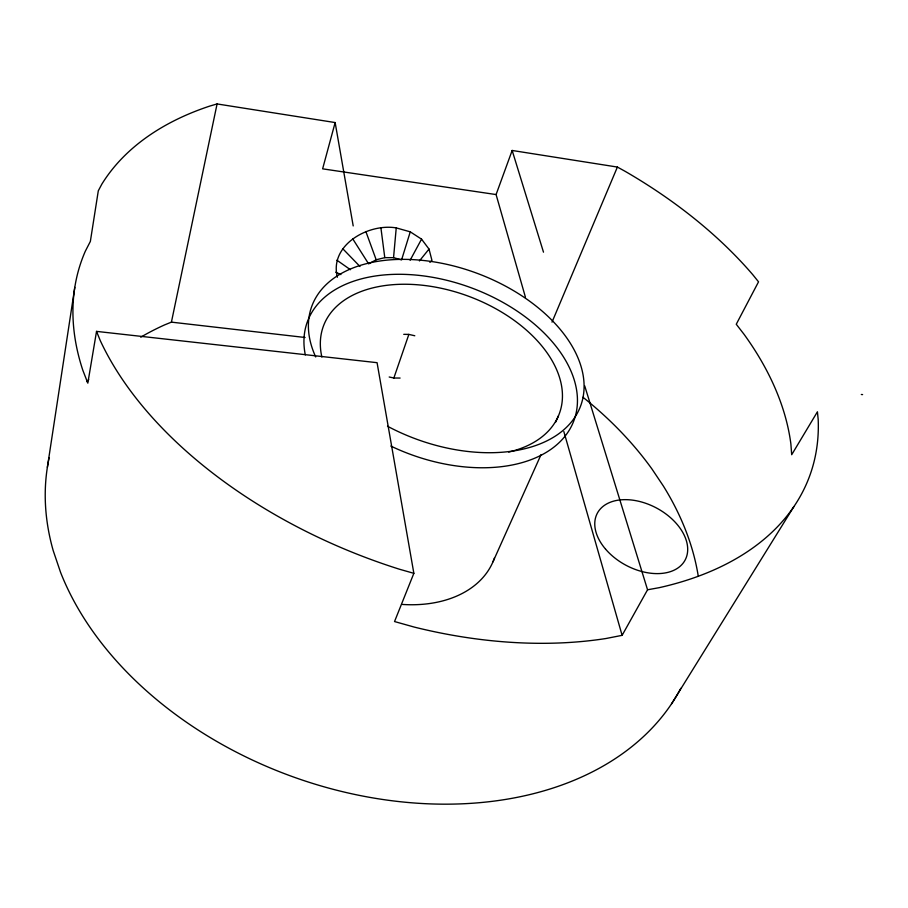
<?xml version="1.0" encoding="UTF-8"?>
<svg xmlns="http://www.w3.org/2000/svg" width="908" height="908" viewBox="0 0 908 908"><rect width="100%" height="100%" fill="white"/><g stroke="black" fill="none" stroke-linecap="round" stroke-linejoin="round"><path stroke-width="1.36" d="M396.24 227.897L410.257 231.835L401.586 259.87L393.55 257.679L396.24 227.897C368.217 223.13 328.991 245.239 337.39 277.224M47.375 467.325L74.797 287.371M584.695 385.832L647.552 589.78L622.116 635.339L605.886 638.528A373.721 233.401 20.3 0 1 414.23 627.076L394.537 621.549L413.855 573.323L377.07 362.678L96.532 331.386L87.826 383.142L82.81 370.226A373.721 233.401 20.3 0 1 85.352 251.141L90.357 241.426L98.302 190.793L101.832 184.154A383.936 230.575 20.4 0 1 209.714 106.1L217.08 103.943L335.143 122.557L353.201 225.933M140.729 337.197A337.833 239.542 20.1 0 1 164.689 324.86L171.419 322.136L217.08 103.943M335.143 122.557L322.624 168.843L496.086 194.562L525.437 297.211M389.191 377.002L393.856 378.012L408.861 334.405L414.797 335.767M496.086 194.562L512.157 150.467L617.395 167.061L625.135 171.328A383.936 230.575 20.4 0 1 752.868 274.795L758.532 281.832L736.263 324.247L744.072 334.337A373.721 233.401 20.3 0 1 790.868 443.864L791.697 454.715L817.427 411.789L818.187 419.496A383.936 230.575 20.4 0 1 659.106 587.692L647.552 589.78M552.019 322.136L617.395 167.061M492.965 561.836L541.066 454.59M555.56 422.288L558.454 415.83M410.11 260.256L421.55 239.156L410.257 231.835M671.5 703.893L793.876 506.607M419.417 260.948L429.019 249.076L421.55 239.156M429.893 262.367L431.981 260.539L429.019 249.076M393.55 257.679L384.788 257.645L376.184 259.779L368.625 263.865L352.667 238.736M393.856 378.012L400.099 378.057M403.742 334.337L408.861 334.405M861.317 394.492L862.6 394.594M171.419 322.136L305.088 337.492M413.855 573.323L399.52 569.248A383.936 230.575 20.4 0 1 100.266 340.602L96.532 331.386M335.79 272.218L340.886 274.591M336.891 260.199L350.443 269.71M342.691 248.644L359.988 266.498M365.867 231.529L376.184 259.779M512.157 150.467L543.495 252.174M563.845 431.55L622.116 635.339M380.906 227.783L384.788 257.645M321.875 357.06A125.815 78.44 20.4 0 1 405.252 284.249A125.815 78.44 20.4 0 1 550.6 358.161A125.815 78.44 20.4 0 1 508.707 452.071M494.485 557.898A115.01 80.596 20.2 0 1 402.573 604.456M315.712 356.957A143.351 88.303 20.4 0 1 436.408 262.287A143.351 88.303 20.4 0 1 581.767 402.539A143.351 88.303 20.4 0 1 387.512 426.238M305.315 354.903A142.125 88.655 20.4 0 1 444.818 279.823A142.125 88.655 20.4 0 1 574.707 418.304A142.125 88.655 20.4 0 1 390.826 446.066M680.83 688.298A337.833 239.542 20.1 0 1 365.879 796.656A337.833 239.542 20.1 0 1 60.564 572.358L53.186 550.554A337.833 239.542 20.1 0 1 49.157 457.666M86.952 381.678A337.833 239.542 20.1 0 1 88.723 379.635M582.97 397.25A337.833 239.542 20.1 0 1 651.933 468.959L663.339 485.996A337.833 239.542 20.1 0 1 698.184 575.683M605.523 549.079A49.747 32.438 28.1 0 0 684.825 560.588A49.747 32.438 28.1 0 0 633.364 500.251A49.747 32.438 28.1 0 0 605.523 549.079"/></g></svg>
